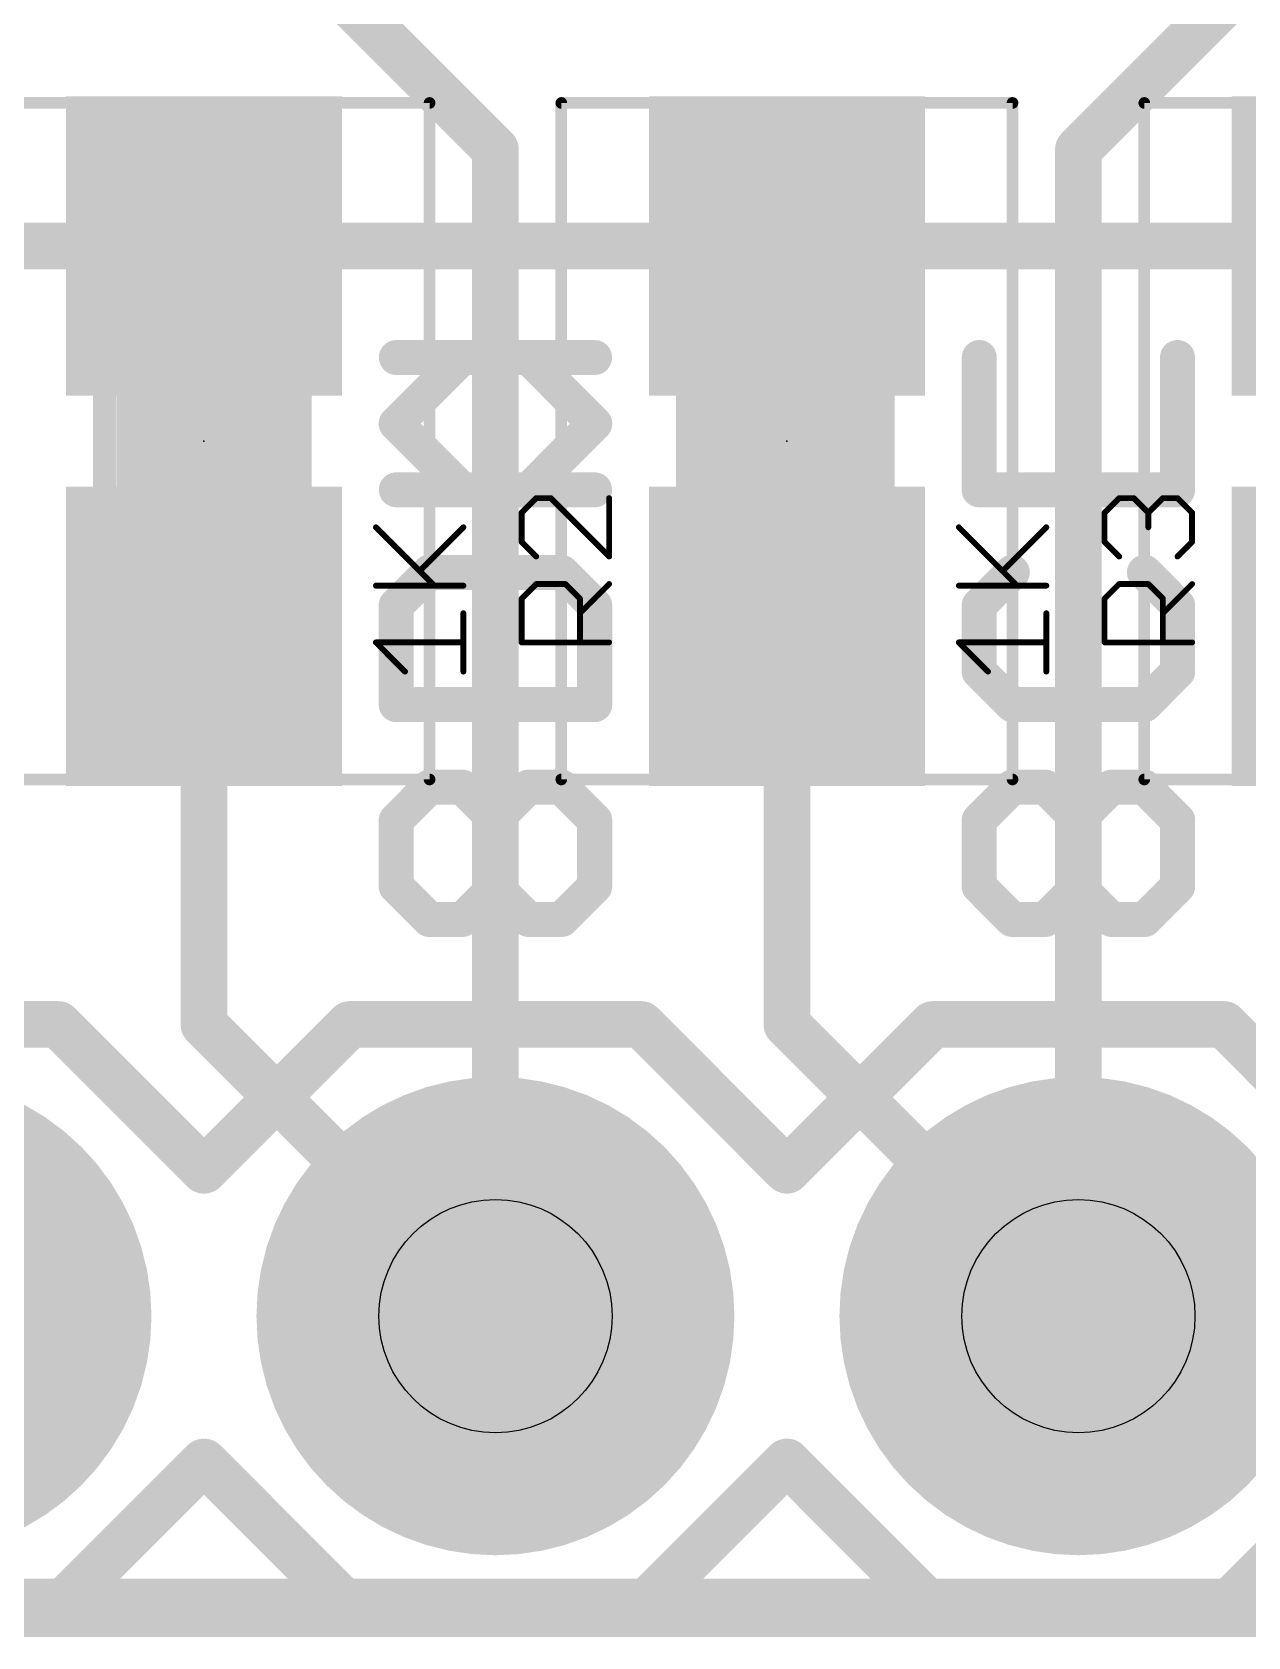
# Model space of a CAD drawing. Extents: x -43 to 64, y -8 to 16.
# Drawn here: x 4.33 to 9.63, y -0.13 to 6.86 of the extents above; entities that cross this region are included whole.
import ezdxf

# ---------------------------------------------------------------- set-up
doc = ezdxf.new("R2010")
doc.units = 0
for name, color, linetype in [('1', 12, 'CONTINUOUS'), ('16', 132, 'CONTINUOUS'), ('17', 110, 'CONTINUOUS'), ('20', 53, 'CONTINUOUS'), ('21', 41, 'CONTINUOUS'), ('22', 40, 'CONTINUOUS'), ('23', 53, 'CONTINUOUS'), ('25', 253, 'CONTINUOUS'), ('27', 253, 'CONTINUOUS'), ('29', 253, 'CONTINUOUS'), ('30', 253, 'CONTINUOUS'), ('31', 253, 'CONTINUOUS'), ('35', 253, 'CONTINUOUS'), ('39', 12, 'CONTINUOUS'), ('44', 253, 'CONTINUOUS'), ('51', 53, 'CONTINUOUS')]:
    doc.layers.add(name, color=color, linetype=linetype)

# ---------------------------------------------------------------- blocks, each defined once
blk = doc.blocks.new('RECT')
blk.add_solid([(-0.5, -0.5), (0.5, -0.5), (-0.5, 0.5), (0.5, 0.5)])
blk = doc.blocks.new('ROUNDP')
at = {"const_width": 0.5}
blk.add_lwpolyline([(0, -0.25, 1), (0, 0.25, 1), (0, -0.25)], format="xyb", dxfattribs=at)

msp = doc.modelspace()

# ---------------------------------------------------------------- linework, layer by layer
at = {"layer": '1'}
for points, const_width in [([(5.08, 5.93), (2.54, 5.93)], 0.2032), ([(5.08, 5.93), (7.62, 5.93)], 0.2032), ([(7.62, 5.93), (10.16, 5.93)], 0.2032), ([(5.08, 4.23), (5.08, 2.54)], 0.2032), ([(7.62, 4.23), (7.62, 2.54)], 0.2032), ([(5.08, 2.54), (6.35, 1.27)], 0.2032), ([(7.62, 2.54), (8.89, 1.27)], 0.2032), ([(15.24, 0), (0, 0)], 0.254)]:
    msp.add_lwpolyline(points, dxfattribs=dict(at, const_width=const_width))
at = {"layer": '1', "const_width": 0.1016}
for points in [[(5.08, 5.9808, 1), (5.08, 5.8792)], [(5.08, 5.8792, 1), (5.08, 5.9808)], [(7.62, 5.9808, 1), (7.62, 5.8792)], [(7.62, 5.8792, 1), (7.62, 5.9808)], [(5.1308, 4.23, 1), (5.0292, 4.23)], [(7.6708, 4.23, 1), (7.5692, 4.23)], [(5.1159, 2.5759, 1), (5.0441, 2.5041)], [(5.0292, 2.54, 1), (5.1308, 2.54)], [(7.6559, 2.5759, 1), (7.5841, 2.5041)], [(7.5692, 2.54, 1), (7.6708, 2.54)], [(6.3141, 1.2341, 1), (6.3859, 1.3059)], [(8.8541, 1.2341, 1), (8.9259, 1.3059)]]:
    msp.add_lwpolyline(points, format="xyb", dxfattribs=at)
at = {"layer": '16'}
for points, const_width in [([(5.08, 7.62), (6.35, 6.35)], 0.2032), ([(10.16, 7.62), (8.89, 6.35)], 0.2032), ([(6.35, 6.35), (6.35, 1.27)], 0.2032), ([(8.89, 6.35), (8.89, 1.27)], 0.2032), ([(15.24, 0), (0, 0)], 0.254)]:
    msp.add_lwpolyline(points, dxfattribs=dict(at, const_width=const_width))
at = {"layer": '16', "const_width": 0.1016}
for points in [[(6.4008, 6.35, 1), (6.2992, 6.35)], [(6.3141, 6.3141, 1), (6.3859, 6.3859)], [(8.9408, 6.35, 1), (8.8392, 6.35)], [(8.8541, 6.3859, 1), (8.9259, 6.3141)], [(6.2992, 1.27, 1), (6.4008, 1.27)], [(8.8392, 1.27, 1), (8.9408, 1.27)]]:
    msp.add_lwpolyline(points, format="xyb", dxfattribs=at)
at = {"layer": '20', "const_width": 0.2032}
msp.add_lwpolyline([(0, 0), (15.24, 0)], dxfattribs=at)
at = {"layer": '21'}
for points, const_width in [([(5.9175, 5.1564), (6.2056, 5.4445)], 0.1524), ([(6.2056, 5.4445), (6.7818, 5.4445)], 0.1524), ([(6.3496, 4.8682), (6.3496, 5.4445)], 0.1524), ([(9.3218, 4.8682), (9.3218, 5.4445)], 0.1524), ([(6.2056, 4.8682), (5.9175, 5.1564)], 0.1524), ([(6.7818, 4.8682), (6.2056, 4.8682)], 0.1524), ([(8.4575, 4.8682), (9.3218, 4.8682)], 0.1524), ([(6.0615, 4.5089), (5.9175, 4.3649)], 0.1524), ([(6.6377, 4.5089), (6.0615, 4.5089)], 0.1524), ([(6.7818, 4.3649), (6.6377, 4.5089)], 0.1524), ([(8.6015, 4.5089), (8.4575, 4.3649)], 0.1524), ([(9.3218, 4.3649), (9.1777, 4.5089)], 0.1524), ([(5.9175, 4.3649), (5.9175, 3.9327)], 0.1524), ([(6.7818, 3.9327), (6.7818, 4.3649)], 0.1524), ([(8.4575, 4.3649), (8.4575, 4.0768)], 0.1524), ([(9.3218, 4.0768), (9.3218, 4.3649)], 0.1524), ([(8.4575, 4.0768), (8.6015, 3.9327)], 0.1524), ([(9.1777, 3.9327), (9.3218, 4.0768)], 0.1524), ([(5.9175, 3.9327), (6.7818, 3.9327)], 0.1524), ([(8.6015, 3.9327), (9.1777, 3.9327)], 0.1524), ([(6.0615, 3.5734), (5.9175, 3.4294)], 0.1524), ([(6.3496, 3.4294), (6.4937, 3.5734)], 0.1524), ([(6.4937, 3.5734), (6.6377, 3.5734)], 0.1524), ([(6.6377, 3.5734), (6.7818, 3.4294)], 0.1524), ([(8.6015, 3.5734), (8.4575, 3.4294)], 0.1524), ([(8.8896, 3.4294), (9.0337, 3.5734)], 0.1524), ([(9.0337, 3.5734), (9.1777, 3.5734)], 0.1524), ([(9.1777, 3.5734), (9.3218, 3.4294)], 0.1524), ([(5.9175, 3.4294), (5.9175, 3.1413)], 0.1524), ([(6.3496, 3.1413), (6.3496, 3.4294)], 0.1524), ([(6.7818, 3.4294), (6.7818, 3.1413)], 0.1524), ([(8.4575, 3.4294), (8.4575, 3.1413)], 0.1524), ([(8.8896, 3.1413), (8.8896, 3.4294)], 0.1524), ([(9.3218, 3.4294), (9.3218, 3.1413)], 0.1524), ([(5.9175, 3.1413), (6.0615, 2.9972)], 0.1524), ([(6.2056, 2.9972), (6.3496, 3.1413)], 0.1524), ([(6.7818, 3.1413), (6.6377, 2.9972)], 0.1524), ([(8.4575, 3.1413), (8.6015, 2.9972)], 0.1524), ([(8.7456, 2.9972), (8.8896, 3.1413)], 0.1524), ([(9.3218, 3.1413), (9.1777, 2.9972)], 0.1524), ([(6.0615, 2.9972), (6.2056, 2.9972)], 0.1524), ([(8.6015, 2.9972), (8.7456, 2.9972)], 0.1524), ([(3.175, 2.54), (4.445, 2.54)], 0.2032), ([(4.445, 2.54), (5.08, 1.905)], 0.2032), ([(5.08, 1.905), (5.715, 2.54)], 0.2032), ([(5.715, 2.54), (6.985, 2.54)], 0.2032), ([(6.985, 2.54), (7.62, 1.905)], 0.2032), ([(8.255, 2.54), (7.62, 1.905)], 0.2032), ([(8.255, 2.54), (9.525, 2.54)], 0.2032), ([(9.525, 2.54), (10.16, 1.905)], 0.2032), ([(5.08, 0.635), (4.445, 0)], 0.2032), ([(5.715, 0), (5.08, 0.635)], 0.2032), ([(7.62, 0.635), (6.985, 0)], 0.2032), ([(7.62, 0.635), (8.255, 0)], 0.2032), ([(10.16, 0.635), (9.525, 0)], 0.2032), ([(4.445, 0), (3.175, 0)], 0.2032), ([(6.985, 0), (5.715, 0)], 0.2032), ([(9.525, 0), (8.255, 0)], 0.2032)]:
    msp.add_lwpolyline(points, dxfattribs=dict(at, const_width=const_width))
for points, const_width in [([(6.2056, 5.4826, 1), (6.2056, 5.4064)], 0.0762), ([(6.2325, 5.4175, 1), (6.1786, 5.4714)], 0.0762), ([(6.3877, 5.4445, 1), (6.3115, 5.4445)], 0.0762), ([(6.7818, 5.4064, 1), (6.7818, 5.4826)], 0.0762), ([(9.3599, 5.4445, 1), (9.2837, 5.4445)], 0.0762), ([(5.9444, 5.1833, 1), (5.8905, 5.1294)], 0.0762), ([(5.8905, 5.1833, 1), (5.9444, 5.1294)], 0.0762), ([(6.2056, 4.9063, 1), (6.2056, 4.8301)], 0.0762), ([(6.1786, 4.8413, 1), (6.2325, 4.8952)], 0.0762), ([(6.3115, 4.8682, 1), (6.3877, 4.8682)], 0.0762), ([(6.7818, 4.8301, 1), (6.7818, 4.9063)], 0.0762), ([(8.4575, 4.9063, 1), (8.4575, 4.8301)], 0.0762), ([(9.2837, 4.8682, 1), (9.3599, 4.8682)], 0.0762), ([(9.3218, 4.8301, 1), (9.3218, 4.9063)], 0.0762), ([(6.0615, 4.547, 1), (6.0615, 4.4708)], 0.0762), ([(6.0885, 4.482, 1), (6.0346, 4.5359)], 0.0762), ([(6.6647, 4.5359, 1), (6.6108, 4.482)], 0.0762), ([(6.6377, 4.4708, 1), (6.6377, 4.547)], 0.0762), ([(8.6285, 4.482, 1), (8.5746, 4.5359)], 0.0762), ([(9.2047, 4.5359, 1), (9.1508, 4.482)], 0.0762), ([(5.8905, 4.3918, 1), (5.9444, 4.3379)], 0.0762), ([(5.9556, 4.3649, 1), (5.8794, 4.3649)], 0.0762), ([(6.8199, 4.3649, 1), (6.7437, 4.3649)], 0.0762), ([(6.7549, 4.3379, 1), (6.8087, 4.3918)], 0.0762), ([(8.4305, 4.3918, 1), (8.4844, 4.3379)], 0.0762), ([(8.4956, 4.3649, 1), (8.4194, 4.3649)], 0.0762), ([(9.3599, 4.3649, 1), (9.2837, 4.3649)], 0.0762), ([(9.2949, 4.3379, 1), (9.3487, 4.3918)], 0.0762), ([(8.4844, 4.1037, 1), (8.4305, 4.0498)], 0.0762), ([(9.3487, 4.0498, 1), (9.2949, 4.1037)], 0.0762), ([(8.4194, 4.0768, 1), (8.4956, 4.0768)], 0.0762), ([(9.2837, 4.0768, 1), (9.3599, 4.0768)], 0.0762), ([(5.9175, 3.9708, 1), (5.9175, 3.8946)], 0.0762), ([(6.7818, 3.8946, 1), (6.7818, 3.9708)], 0.0762), ([(8.6015, 3.9708, 1), (8.6015, 3.8946)], 0.0762), ([(8.5746, 3.9058, 1), (8.6285, 3.9597)], 0.0762), ([(9.1508, 3.9597, 1), (9.2047, 3.9058)], 0.0762), ([(9.1777, 3.8946, 1), (9.1777, 3.9708)], 0.0762), ([(5.8794, 3.9327, 1), (5.9556, 3.9327)], 0.0762), ([(6.7437, 3.9327, 1), (6.8199, 3.9327)], 0.0762), ([(6.0885, 3.5465, 1), (6.0346, 3.6004)], 0.0762), ([(6.4937, 3.6115, 1), (6.4937, 3.5353)], 0.0762), ([(6.5206, 3.5465, 1), (6.4667, 3.6004)], 0.0762), ([(6.6647, 3.6004, 1), (6.6108, 3.5465)], 0.0762), ([(6.6377, 3.5353, 1), (6.6377, 3.6115)], 0.0762), ([(8.6285, 3.5465, 1), (8.5746, 3.6004)], 0.0762), ([(9.0337, 3.6115, 1), (9.0337, 3.5353)], 0.0762), ([(9.0606, 3.5465, 1), (9.0067, 3.6004)], 0.0762), ([(9.2047, 3.6004, 1), (9.1508, 3.5465)], 0.0762), ([(9.1777, 3.5353, 1), (9.1777, 3.6115)], 0.0762), ([(5.8905, 3.4563, 1), (5.9444, 3.4024)], 0.0762), ([(5.9556, 3.4294, 1), (5.8794, 3.4294)], 0.0762), ([(6.3877, 3.4294, 1), (6.3115, 3.4294)], 0.0762), ([(6.3227, 3.4563, 1), (6.3766, 3.4024)], 0.0762), ([(6.8199, 3.4294, 1), (6.7437, 3.4294)], 0.0762), ([(6.7549, 3.4024, 1), (6.8087, 3.4563)], 0.0762), ([(8.4305, 3.4563, 1), (8.4844, 3.4024)], 0.0762), ([(8.4956, 3.4294, 1), (8.4194, 3.4294)], 0.0762), ([(8.9277, 3.4294, 1), (8.8515, 3.4294)], 0.0762), ([(8.8627, 3.4563, 1), (8.9166, 3.4024)], 0.0762), ([(9.3599, 3.4294, 1), (9.2837, 3.4294)], 0.0762), ([(9.2949, 3.4024, 1), (9.3487, 3.4563)], 0.0762), ([(5.9444, 3.1682, 1), (5.8905, 3.1143)], 0.0762), ([(6.3766, 3.1143, 1), (6.3227, 3.1682)], 0.0762), ([(6.8087, 3.1143, 1), (6.7549, 3.1682)], 0.0762), ([(8.4844, 3.1682, 1), (8.4305, 3.1143)], 0.0762), ([(8.9166, 3.1143, 1), (8.8627, 3.1682)], 0.0762), ([(9.3487, 3.1143, 1), (9.2949, 3.1682)], 0.0762), ([(5.8794, 3.1413, 1), (5.9556, 3.1413)], 0.0762), ([(6.3115, 3.1413, 1), (6.3877, 3.1413)], 0.0762), ([(6.7437, 3.1413, 1), (6.8199, 3.1413)], 0.0762), ([(8.4194, 3.1413, 1), (8.4956, 3.1413)], 0.0762), ([(8.8515, 3.1413, 1), (8.9277, 3.1413)], 0.0762), ([(9.2837, 3.1413, 1), (9.3599, 3.1413)], 0.0762), ([(6.0615, 3.0353, 1), (6.0615, 2.9591)], 0.0762), ([(6.0346, 2.9703, 1), (6.0885, 3.0241)], 0.0762), ([(6.1786, 3.0241, 1), (6.2325, 2.9703)], 0.0762), ([(6.2056, 2.9591, 1), (6.2056, 3.0353)], 0.0762), ([(6.6108, 3.0241, 1), (6.6647, 2.9703)], 0.0762), ([(8.6015, 3.0353, 1), (8.6015, 2.9591)], 0.0762), ([(8.5746, 2.9703, 1), (8.6285, 3.0241)], 0.0762), ([(8.7186, 3.0241, 1), (8.7725, 2.9703)], 0.0762), ([(8.7456, 2.9591, 1), (8.7456, 3.0353)], 0.0762), ([(9.1508, 3.0241, 1), (9.2047, 2.9703)], 0.0762), ([(4.4809, 2.5759, 1), (4.4091, 2.5041)], 0.1016), ([(4.445, 2.4892, 1), (4.445, 2.5908)], 0.1016), ([(5.715, 2.5908, 1), (5.715, 2.4892)], 0.1016), ([(5.7509, 2.5041, 1), (5.6791, 2.5759)], 0.1016), ([(7.0209, 2.5759, 1), (6.9491, 2.5041)], 0.1016), ([(6.985, 2.4892, 1), (6.985, 2.5908)], 0.1016), ([(8.255, 2.5908, 1), (8.255, 2.4892)], 0.1016), ([(8.2909, 2.5041, 1), (8.2191, 2.5759)], 0.1016), ([(9.5609, 2.5759, 1), (9.4891, 2.5041)], 0.1016), ([(9.525, 2.4892, 1), (9.525, 2.5908)], 0.1016), ([(5.0441, 1.9409, 1), (5.1159, 1.8691)], 0.1016), ([(5.0441, 1.8691, 1), (5.1159, 1.9409)], 0.1016), ([(7.5841, 1.9409, 1), (7.6559, 1.8691)], 0.1016), ([(7.5841, 1.8691, 1), (7.6559, 1.9409)], 0.1016), ([(5.1159, 0.6709, 1), (5.0441, 0.5991)], 0.1016), ([(5.1159, 0.5991, 1), (5.0441, 0.6709)], 0.1016), ([(7.6559, 0.6709, 1), (7.5841, 0.5991)], 0.1016), ([(7.6559, 0.5991, 1), (7.5841, 0.6709)], 0.1016), ([(4.4091, 0.0359, 1), (4.4809, -0.0359)], 0.1016), ([(4.445, -0.0508, 1), (4.445, 0.0508)], 0.1016), ([(5.715, 0.0508, 1), (5.715, -0.0508)], 0.1016), ([(5.6791, -0.0359, 1), (5.7509, 0.0359)], 0.1016), ([(6.9491, 0.0359, 1), (7.0209, -0.0359)], 0.1016), ([(6.985, -0.0508, 1), (6.985, 0.0508)], 0.1016), ([(8.255, 0.0508, 1), (8.255, -0.0508)], 0.1016), ([(8.2191, -0.0359, 1), (8.2909, 0.0359)], 0.1016), ([(9.4891, 0.0359, 1), (9.5609, -0.0359)], 0.1016), ([(9.525, -0.0508, 1), (9.525, 0.0508)], 0.1016)]:
    msp.add_lwpolyline(points, format="xyb", dxfattribs=dict(at, const_width=const_width))
at = {"layer": '22', "const_width": 0.1524}
for points in [[(6.4944, 5.4445), (5.9182, 5.4445)], [(6.3504, 4.8682), (6.3504, 5.4445)], [(6.7825, 5.1564), (6.4944, 5.4445)], [(8.4582, 4.8682), (8.4582, 5.4445)], [(6.4944, 4.8682), (6.7825, 5.1564)], [(5.9182, 4.8682), (6.4944, 4.8682)], [(9.3225, 4.8682), (8.4582, 4.8682)], [(5.9182, 4.3649), (6.0623, 4.5089)], [(6.0623, 4.5089), (6.6385, 4.5089)], [(6.6385, 4.5089), (6.7825, 4.3649)], [(8.4582, 4.3649), (8.6023, 4.5089)], [(9.1785, 4.5089), (9.3225, 4.3649)], [(5.9182, 3.9327), (5.9182, 4.3649)], [(6.7825, 4.3649), (6.7825, 3.9327)], [(8.4582, 4.0768), (8.4582, 4.3649)], [(9.3225, 4.3649), (9.3225, 4.0768)], [(8.6023, 3.9327), (8.4582, 4.0768)], [(9.3225, 4.0768), (9.1785, 3.9327)], [(6.7825, 3.9327), (5.9182, 3.9327)], [(9.1785, 3.9327), (8.6023, 3.9327)], [(6.0623, 3.5734), (5.9182, 3.4294)], [(6.2063, 3.5734), (6.0623, 3.5734)], [(6.3504, 3.4294), (6.2063, 3.5734)], [(6.6385, 3.5734), (6.7825, 3.4294)], [(8.6023, 3.5734), (8.4582, 3.4294)], [(8.7463, 3.5734), (8.6023, 3.5734)], [(8.8904, 3.4294), (8.7463, 3.5734)], [(9.1785, 3.5734), (9.3225, 3.4294)], [(5.9182, 3.4294), (5.9182, 3.1413)], [(6.3504, 3.1413), (6.3504, 3.4294)], [(6.7825, 3.4294), (6.7825, 3.1413)], [(8.4582, 3.4294), (8.4582, 3.1413)], [(8.8904, 3.1413), (8.8904, 3.4294)], [(9.3225, 3.4294), (9.3225, 3.1413)], [(5.9182, 3.1413), (6.0623, 2.9972)], [(6.4944, 2.9972), (6.3504, 3.1413)], [(6.7825, 3.1413), (6.6385, 2.9972)], [(8.4582, 3.1413), (8.6023, 2.9972)], [(9.0344, 2.9972), (8.8904, 3.1413)], [(9.3225, 3.1413), (9.1785, 2.9972)], [(6.6385, 2.9972), (6.4944, 2.9972)], [(9.1785, 2.9972), (9.0344, 2.9972)]]:
    msp.add_lwpolyline(points, dxfattribs=at)
at = {"layer": '22', "const_width": 0.0762}
for points in [[(5.9182, 5.4826, 1), (5.9182, 5.4064)], [(6.3885, 5.4445, 1), (6.3123, 5.4445)], [(6.5214, 5.4714, 1), (6.4675, 5.4175)], [(6.4944, 5.4064, 1), (6.4944, 5.4826)], [(8.4963, 5.4445, 1), (8.4201, 5.4445)], [(6.8095, 5.1294, 1), (6.7556, 5.1833)], [(6.7556, 5.1294, 1), (6.8095, 5.1833)], [(5.9182, 4.9063, 1), (5.9182, 4.8301)], [(6.3123, 4.8682, 1), (6.3885, 4.8682)], [(6.4675, 4.8952, 1), (6.5214, 4.8413)], [(6.4944, 4.8301, 1), (6.4944, 4.9063)], [(8.4582, 4.9063, 1), (8.4582, 4.8301)], [(8.4201, 4.8682, 1), (8.4963, 4.8682)], [(9.3225, 4.8301, 1), (9.3225, 4.9063)], [(6.0623, 4.547, 1), (6.0623, 4.4708)], [(6.0892, 4.482, 1), (6.0353, 4.5359)], [(6.6654, 4.5359, 1), (6.6115, 4.482)], [(6.6385, 4.4708, 1), (6.6385, 4.547)], [(8.6292, 4.482, 1), (8.5753, 4.5359)], [(9.2054, 4.5359, 1), (9.1515, 4.482)], [(5.9563, 4.3649, 1), (5.8801, 4.3649)], [(5.8913, 4.3918, 1), (5.9451, 4.3379)], [(6.8206, 4.3649, 1), (6.7444, 4.3649)], [(6.7556, 4.3379, 1), (6.8095, 4.3918)], [(8.4963, 4.3649, 1), (8.4201, 4.3649)], [(8.4313, 4.3918, 1), (8.4851, 4.3379)], [(9.3606, 4.3649, 1), (9.2844, 4.3649)], [(9.2956, 4.3379, 1), (9.3495, 4.3918)], [(8.4851, 4.1037, 1), (8.4313, 4.0498)], [(9.3495, 4.0498, 1), (9.2956, 4.1037)], [(8.4201, 4.0768, 1), (8.4963, 4.0768)], [(9.2844, 4.0768, 1), (9.3606, 4.0768)], [(5.9182, 3.9708, 1), (5.9182, 3.8946)], [(6.7825, 3.8946, 1), (6.7825, 3.9708)], [(8.6023, 3.9708, 1), (8.6023, 3.8946)], [(8.5753, 3.9058, 1), (8.6292, 3.9597)], [(9.1515, 3.9597, 1), (9.2054, 3.9058)], [(9.1785, 3.8946, 1), (9.1785, 3.9708)], [(5.8801, 3.9327, 1), (5.9563, 3.9327)], [(6.7444, 3.9327, 1), (6.8206, 3.9327)], [(6.0623, 3.6115, 1), (6.0623, 3.5353)], [(6.0892, 3.5465, 1), (6.0353, 3.6004)], [(6.2333, 3.6004, 1), (6.1794, 3.5465)], [(6.2063, 3.5353, 1), (6.2063, 3.6115)], [(6.6654, 3.6004, 1), (6.6115, 3.5465)], [(8.6023, 3.6115, 1), (8.6023, 3.5353)], [(8.6292, 3.5465, 1), (8.5753, 3.6004)], [(8.7733, 3.6004, 1), (8.7194, 3.5465)], [(8.7463, 3.5353, 1), (8.7463, 3.6115)], [(9.2054, 3.6004, 1), (9.1515, 3.5465)], [(5.9563, 3.4294, 1), (5.8801, 3.4294)], [(5.8913, 3.4563, 1), (5.9451, 3.4024)], [(6.3885, 3.4294, 1), (6.3123, 3.4294)], [(6.3234, 3.4024, 1), (6.3773, 3.4563)], [(6.8206, 3.4294, 1), (6.7444, 3.4294)], [(6.7556, 3.4024, 1), (6.8095, 3.4563)], [(8.4963, 3.4294, 1), (8.4201, 3.4294)], [(8.4313, 3.4563, 1), (8.4851, 3.4024)], [(8.9285, 3.4294, 1), (8.8523, 3.4294)], [(8.8634, 3.4024, 1), (8.9173, 3.4563)], [(9.3606, 3.4294, 1), (9.2844, 3.4294)], [(9.2956, 3.4024, 1), (9.3495, 3.4563)], [(5.9451, 3.1682, 1), (5.8913, 3.1143)], [(6.3773, 3.1682, 1), (6.3234, 3.1143)], [(6.8095, 3.1143, 1), (6.7556, 3.1682)], [(8.4851, 3.1682, 1), (8.4313, 3.1143)], [(8.9173, 3.1682, 1), (8.8634, 3.1143)], [(9.3495, 3.1143, 1), (9.2956, 3.1682)], [(5.8801, 3.1413, 1), (5.9563, 3.1413)], [(6.3123, 3.1413, 1), (6.3885, 3.1413)], [(6.7444, 3.1413, 1), (6.8206, 3.1413)], [(8.4201, 3.1413, 1), (8.4963, 3.1413)], [(8.8523, 3.1413, 1), (8.9285, 3.1413)], [(9.2844, 3.1413, 1), (9.3606, 3.1413)], [(6.0353, 2.9703, 1), (6.0892, 3.0241)], [(6.4944, 3.0353, 1), (6.4944, 2.9591)], [(6.4675, 2.9703, 1), (6.5214, 3.0241)], [(6.6115, 3.0241, 1), (6.6654, 2.9703)], [(6.6385, 2.9591, 1), (6.6385, 3.0353)], [(8.5753, 2.9703, 1), (8.6292, 3.0241)], [(9.0344, 3.0353, 1), (9.0344, 2.9591)], [(9.0075, 2.9703, 1), (9.0614, 3.0241)], [(9.1515, 3.0241, 1), (9.2054, 2.9703)], [(9.1785, 2.9591, 1), (9.1785, 3.0353)]]:
    msp.add_lwpolyline(points, format="xyb", dxfattribs=at)
at = {"layer": '23'}
for p in [(5.08, 5.08), (7.62, 5.08)]:
    msp.add_point(p, dxfattribs=at)
at = {"layer": '25', "const_width": 0.0254}
for points in [[(6.5275, 4.8321), (6.464, 4.7686)], [(6.5911, 4.8321), (6.5275, 4.8321)], [(6.8453, 4.5779), (6.5911, 4.8321)], [(6.8453, 4.8321), (6.8453, 4.5779)], [(9.004, 4.7686), (9.0675, 4.8321)], [(9.0675, 4.8321), (9.1311, 4.8321)], [(9.1311, 4.8321), (9.1946, 4.7686)], [(9.1946, 4.7686), (9.2582, 4.8321)], [(9.2582, 4.8321), (9.3217, 4.8321)], [(9.3217, 4.8321), (9.3853, 4.7686)], [(6.464, 4.7686), (6.464, 4.6415)], [(9.004, 4.6415), (9.004, 4.7686)], [(9.1946, 4.7686), (9.1946, 4.705)], [(9.3853, 4.7686), (9.3853, 4.6415)], [(6.464, 4.6415), (6.5275, 4.5779)], [(9.0675, 4.5779), (9.004, 4.6415)], [(9.3853, 4.6415), (9.3217, 4.5779)], [(6.464, 4.3944), (6.5275, 4.4579)], [(6.464, 4.2037), (6.464, 4.3944)], [(6.5275, 4.4579), (6.6546, 4.4579)], [(6.6546, 4.4579), (6.7182, 4.3944)], [(6.7182, 4.3308), (6.8453, 4.4579)], [(6.7182, 4.3944), (6.7182, 4.2037)], [(9.004, 4.3944), (9.0675, 4.4579)], [(9.004, 4.2037), (9.004, 4.3944)], [(9.0675, 4.4579), (9.1946, 4.4579)], [(9.1946, 4.4579), (9.2582, 4.3944)], [(9.2582, 4.3308), (9.3853, 4.4579)], [(9.2582, 4.3944), (9.2582, 4.2037)], [(6.8453, 4.2037), (6.464, 4.2037)], [(9.3853, 4.2037), (9.004, 4.2037)]]:
    msp.add_lwpolyline(points, dxfattribs=at)
at = {"layer": '25', "const_width": 0.0127}
for points in [[(6.5275, 4.8385, 1), (6.5275, 4.8258)], [(6.532, 4.8276, 1), (6.523, 4.8366)], [(6.5956, 4.8366, 1), (6.5866, 4.8276)], [(6.5911, 4.8258, 1), (6.5911, 4.8385)], [(6.8517, 4.8321, 1), (6.8389, 4.8321)], [(9.0675, 4.8385, 1), (9.0675, 4.8258)], [(9.072, 4.8276, 1), (9.063, 4.8366)], [(9.1356, 4.8366, 1), (9.1266, 4.8276)], [(9.1311, 4.8258, 1), (9.1311, 4.8385)], [(9.2582, 4.8385, 1), (9.2582, 4.8258)], [(9.2627, 4.8276, 1), (9.2537, 4.8366)], [(9.3262, 4.8366, 1), (9.3173, 4.8276)], [(9.3217, 4.8258, 1), (9.3217, 4.8385)], [(6.4703, 4.7686, 1), (6.4576, 4.7686)], [(6.4595, 4.7731, 1), (6.4685, 4.7641)], [(9.0103, 4.7686, 1), (8.9976, 4.7686)], [(8.9995, 4.7731, 1), (9.0085, 4.7641)], [(9.201, 4.7686, 1), (9.1883, 4.7686)], [(9.1901, 4.7731, 1), (9.1991, 4.7641)], [(9.1901, 4.7641, 1), (9.1991, 4.7731)], [(9.3917, 4.7686, 1), (9.379, 4.7686)], [(9.3808, 4.7641, 1), (9.3898, 4.7731)], [(9.1883, 4.705, 1), (9.201, 4.705)], [(6.4685, 4.6459, 1), (6.4595, 4.637)], [(6.4576, 4.6415, 1), (6.4703, 4.6415)], [(8.9976, 4.6415, 1), (9.0103, 4.6415)], [(9.0085, 4.6459, 1), (8.9995, 4.637)], [(9.379, 4.6415, 1), (9.3917, 4.6415)], [(9.3898, 4.637, 1), (9.3808, 4.6459)], [(6.523, 4.5734, 1), (6.532, 4.5824)], [(6.8389, 4.5779, 1), (6.8517, 4.5779)], [(6.8408, 4.5734, 1), (6.8498, 4.5824)], [(9.063, 4.5734, 1), (9.072, 4.5824)], [(9.3173, 4.5824, 1), (9.3262, 4.5734)], [(6.4703, 4.3944, 1), (6.4576, 4.3944)], [(6.4595, 4.3989, 1), (6.4685, 4.3899)], [(6.5275, 4.4643, 1), (6.5275, 4.4516)], [(6.532, 4.4534, 1), (6.523, 4.4624)], [(6.6591, 4.4624, 1), (6.6501, 4.4534)], [(6.6546, 4.4516, 1), (6.6546, 4.4643)], [(6.7245, 4.3944, 1), (6.7118, 4.3944)], [(6.7137, 4.3899, 1), (6.7227, 4.3989)], [(6.8498, 4.4534, 1), (6.8408, 4.4624)], [(9.0103, 4.3944, 1), (8.9976, 4.3944)], [(8.9995, 4.3989, 1), (9.0085, 4.3899)], [(9.0675, 4.4643, 1), (9.0675, 4.4516)], [(9.072, 4.4534, 1), (9.063, 4.4624)], [(9.1991, 4.4624, 1), (9.1901, 4.4534)], [(9.1946, 4.4516, 1), (9.1946, 4.4643)], [(9.2645, 4.3944, 1), (9.2518, 4.3944)], [(9.2537, 4.3899, 1), (9.2627, 4.3989)], [(9.3898, 4.4534, 1), (9.3808, 4.4624)], [(6.7137, 4.3353, 1), (6.7227, 4.3263)], [(9.2537, 4.3353, 1), (9.2627, 4.3263)], [(6.464, 4.2101, 1), (6.464, 4.1974)], [(6.4576, 4.2037, 1), (6.4703, 4.2037)], [(6.7118, 4.2037, 1), (6.7245, 4.2037)], [(6.8453, 4.1974, 1), (6.8453, 4.2101)], [(8.9976, 4.2037, 1), (9.0103, 4.2037)], [(9.004, 4.2101, 1), (9.004, 4.1974)], [(9.2518, 4.2037, 1), (9.2645, 4.2037)], [(9.3853, 4.1974, 1), (9.3853, 4.2101)]]:
    msp.add_lwpolyline(points, format="xyb", dxfattribs=at)
at = {"layer": '27', "const_width": 0.0254}
for points in [[(6.0832, 4.4509), (5.829, 4.7051)], [(6.0196, 4.5145), (6.2103, 4.7051)], [(8.6232, 4.4509), (8.369, 4.7051)], [(8.5596, 4.5145), (8.7503, 4.7051)], [(5.829, 4.4509), (6.2103, 4.4509)], [(8.369, 4.4509), (8.7503, 4.4509)], [(6.2103, 4.0767), (6.2103, 4.3309)], [(8.7503, 4.0767), (8.7503, 4.3309)], [(5.9561, 4.0767), (5.829, 4.2038)], [(5.829, 4.2038), (6.2103, 4.2038)], [(8.4961, 4.0767), (8.369, 4.2038)], [(8.369, 4.2038), (8.7503, 4.2038)]]:
    msp.add_lwpolyline(points, dxfattribs=at)
at = {"layer": '27', "const_width": 0.0127}
for points in [[(5.8335, 4.7096, 1), (5.8245, 4.7006)], [(6.2148, 4.7006, 1), (6.2058, 4.7096)], [(8.3735, 4.7096, 1), (8.3645, 4.7006)], [(8.7548, 4.7006, 1), (8.7458, 4.7096)], [(6.0151, 4.5189, 1), (6.0241, 4.51)], [(8.5551, 4.5189, 1), (8.5641, 4.51)], [(5.829, 4.4573, 1), (5.829, 4.4446)], [(6.0787, 4.4464, 1), (6.0877, 4.4554)], [(6.2103, 4.4446, 1), (6.2103, 4.4573)], [(8.369, 4.4573, 1), (8.369, 4.4446)], [(8.6187, 4.4464, 1), (8.6277, 4.4554)], [(8.7503, 4.4446, 1), (8.7503, 4.4573)], [(6.2167, 4.3309, 1), (6.2039, 4.3309)], [(8.7567, 4.3309, 1), (8.744, 4.3309)], [(5.829, 4.2102, 1), (5.829, 4.1975)], [(5.8335, 4.2083, 1), (5.8245, 4.1993)], [(6.2103, 4.1975, 1), (6.2103, 4.2102)], [(8.369, 4.2102, 1), (8.369, 4.1975)], [(8.3735, 4.2083, 1), (8.3645, 4.1993)], [(8.7503, 4.1975, 1), (8.7503, 4.2102)], [(5.9516, 4.0722, 1), (5.9606, 4.0812)], [(6.2039, 4.0767, 1), (6.2167, 4.0767)], [(8.4916, 4.0722, 1), (8.5006, 4.0812)], [(8.744, 4.0767, 1), (8.7567, 4.0767)]]:
    msp.add_lwpolyline(points, format="xyb", dxfattribs=at)
at = {"layer": '39', "const_width": 0.0508}
for points in [[(4.097, 6.553), (6.063, 6.553)], [(6.063, 6.553), (6.063, 3.607)], [(6.637, 3.607), (6.637, 6.553)], [(6.637, 6.553), (8.603, 6.553)], [(8.603, 6.553), (8.603, 3.607)], [(9.177, 3.607), (9.177, 6.553)], [(9.177, 6.553), (11.143, 6.553)], [(6.063, 3.607), (4.097, 3.607)], [(8.603, 3.607), (6.637, 3.607)], [(11.143, 3.607), (9.177, 3.607)]]:
    msp.add_lwpolyline(points, dxfattribs=at)
at = {"layer": '39', "const_width": 0.0254}
for points in [[(6.0757, 6.553, 1), (6.0503, 6.553)], [(6.063, 6.5403, 1), (6.063, 6.5657)], [(6.6497, 6.553, 1), (6.6243, 6.553)], [(6.637, 6.5657, 1), (6.637, 6.5403)], [(8.6157, 6.553, 1), (8.5903, 6.553)], [(8.603, 6.5403, 1), (8.603, 6.5657)], [(9.1897, 6.553, 1), (9.1643, 6.553)], [(9.177, 6.5657, 1), (9.177, 6.5403)], [(6.0503, 3.607, 1), (6.0757, 3.607)], [(6.063, 3.5943, 1), (6.063, 3.6197)], [(6.637, 3.6197, 1), (6.637, 3.5943)], [(6.6243, 3.607, 1), (6.6497, 3.607)], [(8.5903, 3.607, 1), (8.6157, 3.607)], [(8.603, 3.5943, 1), (8.603, 3.6197)], [(9.177, 3.6197, 1), (9.177, 3.5943)], [(9.1643, 3.607, 1), (9.1897, 3.607)]]:
    msp.add_lwpolyline(points, format="xyb", dxfattribs=at)
at = {"layer": '44'}
for centre in [(6.35, 1.27), (8.89, 1.27)]:
    msp.add_circle(centre, 0.508, dxfattribs=at)
at = {"layer": '51', "const_width": 0.1016}
for points in [[(4.648, 4.724), (4.648, 5.436)], [(5.499, 4.724), (5.499, 5.436)], [(7.188, 4.724), (7.188, 5.436)], [(8.039, 4.724), (8.039, 5.436)]]:
    msp.add_lwpolyline(points, dxfattribs=at)
at = {"layer": '51', "const_width": 0.0508}
for points in [[(4.6734, 5.436, 1), (4.6226, 5.436)], [(5.5244, 5.436, 1), (5.4736, 5.436)], [(7.2134, 5.436, 1), (7.1626, 5.436)], [(8.0644, 5.436, 1), (8.0136, 5.436)], [(4.6226, 4.724, 1), (4.6734, 4.724)], [(5.4736, 4.724, 1), (5.5244, 4.724)], [(7.1626, 4.724, 1), (7.2134, 4.724)], [(8.0136, 4.724, 1), (8.0644, 4.724)]]:
    msp.add_lwpolyline(points, format="xyb", dxfattribs=at)

# ---------------------------------------------------------------- block references
at = {"layer": '1', "xscale": 1.1, "rotation": 90}
for p in [(5.08, 5.93), (7.62, 5.93), (5.08, 4.23), (7.62, 4.23)]:
    msp.add_blockref('RECT', p, dxfattribs=at)
at = {"layer": '17', "xscale": 1.8796, "yscale": 1.8796, "rotation": 90}
for p in [(3.81, 1.27), (3.81, 1.27), (6.35, 1.27), (6.35, 1.27), (8.89, 1.27), (8.89, 1.27)]:
    msp.add_blockref('ROUNDP', p, dxfattribs=at)
at = {"layer": '21', "xscale": 0.4572, "yscale": 0.762, "rotation": 90}
for p in [(5.08, 5.08), (7.62, 5.08)]:
    msp.add_blockref('RECT', p, dxfattribs=at)
at = {"layer": '29', "rotation": 90}
for name, p, xscale, yscale in [('RECT', (5.08, 5.93), 1.3032, 1.2032), ('RECT', (7.62, 5.93), 1.3032, 1.2032), ('RECT', (10.16, 5.93), 1.3032, 1.2032), ('RECT', (5.08, 4.23), 1.3032, 1.2032), ('RECT', (7.62, 4.23), 1.3032, 1.2032), ('RECT', (10.16, 4.23), 1.3032, 1.2032), ('ROUNDP', (3.81, 1.27), 2.0828, 2.0828), ('ROUNDP', (6.35, 1.27), 2.0828, 2.0828), ('ROUNDP', (8.89, 1.27), 2.0828, 2.0828)]:
    msp.add_blockref(name, p, dxfattribs=dict(at, xscale=xscale, yscale=yscale))
at = {"layer": '30', "xscale": 2.0828, "yscale": 2.0828, "rotation": 90}
for p in [(3.81, 1.27), (6.35, 1.27), (8.89, 1.27)]:
    msp.add_blockref('ROUNDP', p, dxfattribs=at)
at = {"layer": '31', "xscale": 1.1, "rotation": 90}
for p in [(5.08, 5.93), (7.62, 5.93), (5.08, 4.23), (7.62, 4.23)]:
    msp.add_blockref('RECT', p, dxfattribs=at)
at = {"layer": '35', "xscale": 0.3998, "yscale": 0.6, "rotation": 90}
for p in [(5.08, 5.08), (7.62, 5.08)]:
    msp.add_blockref('RECT', p, dxfattribs=at)
at = {"layer": '51', "xscale": 0.5001, "yscale": 0.95, "rotation": 90}
for p in [(5.0749, 5.6603), (7.6149, 5.6603), (5.0749, 4.4919), (7.6149, 4.4919)]:
    msp.add_blockref('RECT', p, dxfattribs=at)
at = {"layer": '51', "xscale": 0.508, "yscale": 0.508}
for p in [(6.35, 1.27), (8.89, 1.27)]:
    msp.add_blockref('RECT', p, dxfattribs=at)

doc.saveas('drawing.dxf')
